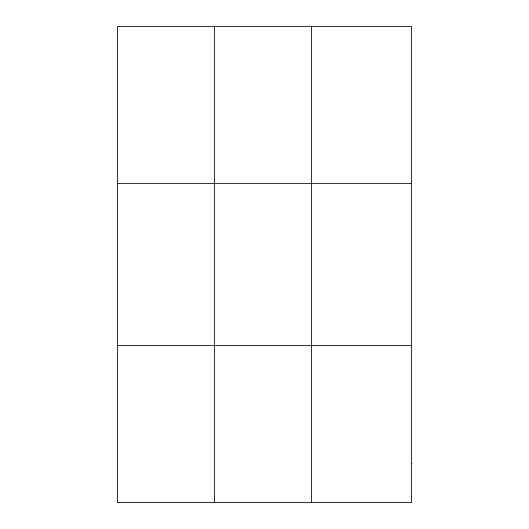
<?xml version="1.0" encoding="UTF-8"?>
<svg xmlns="http://www.w3.org/2000/svg" width="529" height="529" viewBox="0 0 529 529"><rect width="100%" height="100%" fill="white"/><g stroke="black" fill="none" stroke-linecap="round" stroke-linejoin="round"><path stroke-width="0.79" d="M214.536 26.45L214.536 502.55M311.528 26.45L311.528 502.55M117.544 183.563L411.456 183.563M117.544 345.437L411.456 345.437M411.456 463.272L411.456 502.55L117.544 502.55L117.544 26.45L411.456 26.45L411.456 463.272"/></g></svg>
